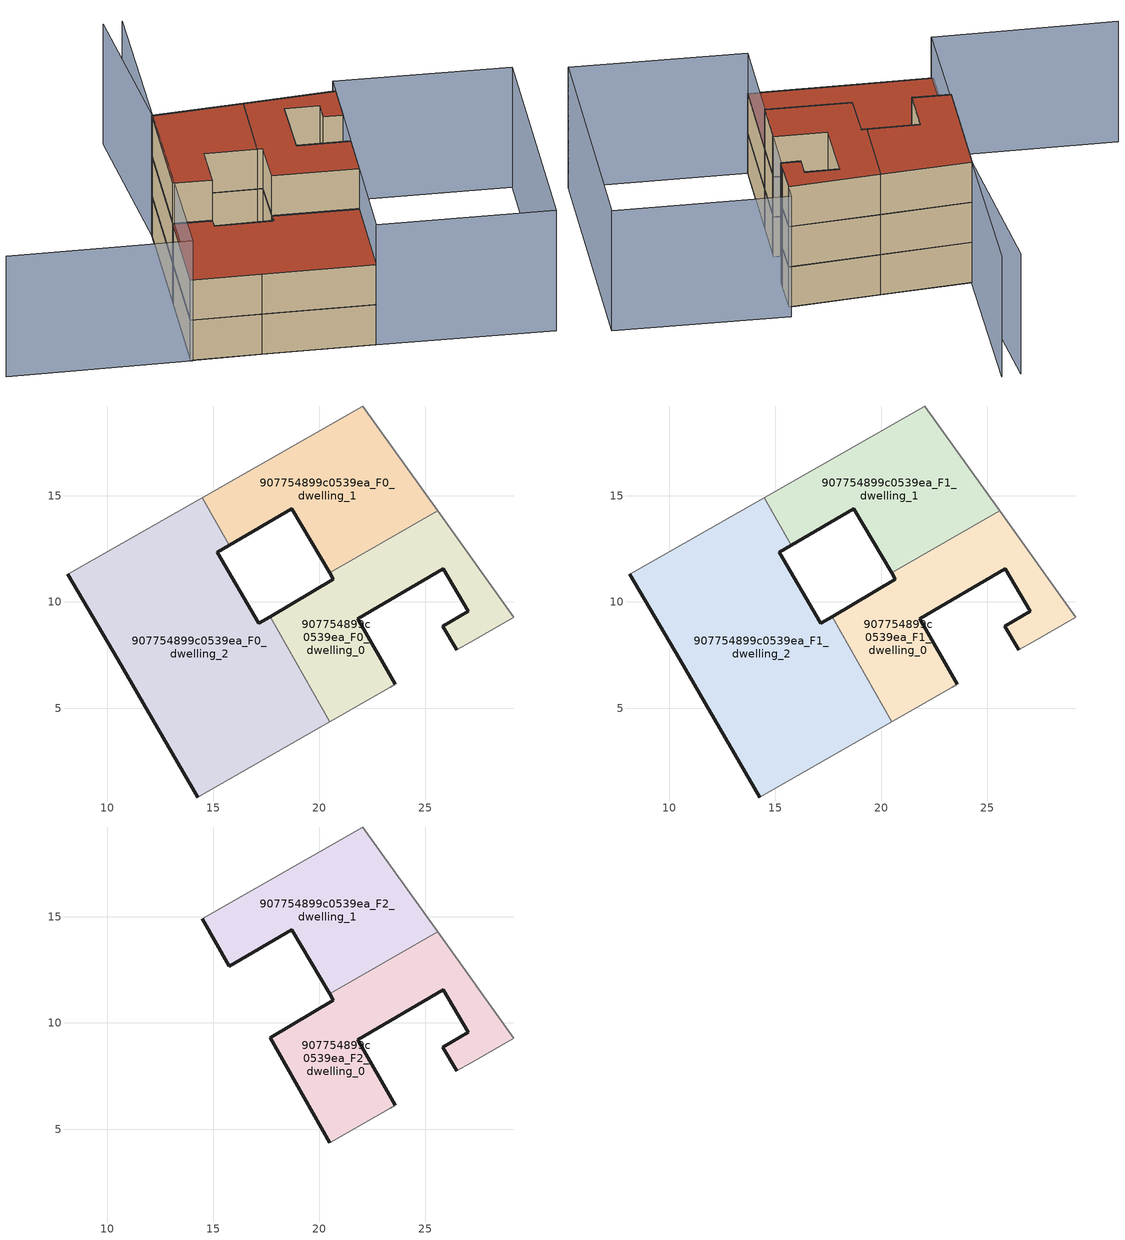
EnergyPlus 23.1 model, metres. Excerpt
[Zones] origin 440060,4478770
907754899c0539ea_F0_dwelling_0
 floor ground (EU_floor_Construction): 27.16,8.13 29.15,9.29 25.58,14.29 20.48,11.38 20.66,11.07 17.67,9.3 20.49,4.36 23.35,5.99 23.59,6.13 21.81,9.21 25.84,11.57 27.02,9.56 25.8,8.87 26.47,7.74 z0
 wall outside (EU_wall_Construction): 17.67,9.3 20.66,11.07 20.48,11.38 / 26.47,7.74 25.8,8.87 27.02,9.56 25.84,11.57 21.81,9.21 23.59,6.13 z0:3
 wall adiabatic (EU_wall_Construction): 23.59,6.13 23.35,5.99 20.49,4.36 / 25.58,14.29 29.15,9.29 27.16,8.13 26.47,7.74 z0:3
 wall to 907754899c0539ea_F0_dwelling_2 (EU_wall_Construction): 20.49,4.36 17.67,9.3 z0:3
 wall to 907754899c0539ea_F0_dwelling_1 (EU_wall_Construction): 20.48,11.38 25.58,14.29 z0:3
907754899c0539ea_F0_dwelling_1
 floor ground (EU_floor_Construction): 25.58,14.29 22.05,19.23 14.48,14.91 15.75,12.68 18.71,14.39 20.48,11.38 z0
 wall outside (EU_wall_Construction): 20.48,11.38 18.71,14.39 15.75,12.68 z0:3
 wall adiabatic (EU_wall_Construction): 14.48,14.91 22.05,19.23 25.58,14.29 z0:3
 wall to 907754899c0539ea_F0_dwelling_2 (EU_wall_Construction): 15.75,12.68 14.48,14.91 z0:3
907754899c0539ea_F0_dwelling_2
 floor ground (EU_floor_Construction): 20.49,4.36 17.67,9.3 17.15,8.99 15.18,12.35 15.75,12.68 14.48,14.91 8.15,11.31 10.51,7.29 14.26,0.81 z0
 wall outside (EU_wall_Construction): 15.75,12.68 15.18,12.35 17.15,8.99 17.67,9.3 / 14.26,0.81 10.51,7.29 8.15,11.31 z0:3
 wall adiabatic (EU_wall_Construction): 20.49,4.36 14.26,0.81 / 8.15,11.31 14.48,14.91 z0:3
907754899c0539ea_F1_dwelling_0
 floor to 907754899c0539ea_F0_dwelling_0 (EU_floor_Construction): 27.16,8.13 29.15,9.29 25.58,14.29 20.48,11.38 20.66,11.07 17.67,9.3 20.49,4.36 23.35,5.99 23.59,6.13 21.81,9.21 25.83,11.57 27.02,9.56 25.8,8.87 26.47,7.74 z3
 wall outside (EU_wall_Construction): 17.67,9.3 20.66,11.07 20.48,11.38 / 26.47,7.74 25.8,8.87 27.02,9.56 25.84,11.57 21.81,9.21 23.59,6.13 z3:6
 wall adiabatic (EU_wall_Construction): 23.59,6.13 23.35,5.99 20.49,4.36 / 25.58,14.29 29.15,9.29 27.16,8.13 26.47,7.74 z3:6
 wall to 907754899c0539ea_F1_dwelling_2 (EU_wall_Construction): 20.49,4.36 17.67,9.3 z3:6
 wall to 907754899c0539ea_F1_dwelling_1 (EU_wall_Construction): 20.48,11.38 25.58,14.29 z3:6
907754899c0539ea_F1_dwelling_1
 floor to 907754899c0539ea_F0_dwelling_1 (EU_floor_Construction): 25.58,14.29 22.05,19.23 14.48,14.91 15.75,12.68 18.71,14.39 20.48,11.38 z3
 wall outside (EU_wall_Construction): 20.48,11.38 18.71,14.39 15.75,12.68 z3:6
 wall adiabatic (EU_wall_Construction): 14.48,14.91 22.05,19.23 25.58,14.29 z3:6
 wall to 907754899c0539ea_F1_dwelling_2 (EU_wall_Construction): 15.75,12.68 14.48,14.91 z3:6
907754899c0539ea_F1_dwelling_2
 floor to 907754899c0539ea_F0_dwelling_2 (EU_floor_Construction): 20.49,4.36 17.67,9.3 17.15,8.99 15.18,12.35 15.75,12.68 14.48,14.91 8.15,11.31 10.51,7.29 14.26,0.81 z3
 wall outside (EU_wall_Construction): 15.75,12.68 15.18,12.35 17.15,8.99 17.67,9.3 / 14.26,0.81 10.51,7.29 8.15,11.31 z3:6
 wall adiabatic (EU_wall_Construction): 20.49,4.36 14.26,0.81 / 8.15,11.31 14.48,14.91 z3:6
 roof outside (EU_roof_Construction): 15.75,12.68 15.18,12.35 17.15,8.99 17.67,9.3 20.49,4.36 14.26,0.81 10.51,7.29 8.15,11.31 14.48,14.91 z6
907754899c0539ea_F2_dwelling_0
 floor to 907754899c0539ea_F1_dwelling_0 (EU_floor_Construction): 27.16,8.13 29.15,9.29 25.58,14.29 20.48,11.38 20.66,11.07 17.67,9.3 20.49,4.36 23.35,5.99 23.59,6.13 21.81,9.21 25.83,11.57 27.02,9.56 25.8,8.87 26.47,7.74 z6
 wall outside (EU_wall_Construction): 20.49,4.36 17.67,9.3 20.66,11.07 20.48,11.38 / 26.47,7.74 25.8,8.87 27.02,9.56 25.84,11.57 21.81,9.21 23.59,6.13 z6:9
 wall adiabatic (EU_wall_Construction): 23.59,6.13 23.35,5.99 20.49,4.36 / 25.58,14.29 29.15,9.29 27.16,8.13 26.47,7.74 z6:9
 wall to 907754899c0539ea_F2_dwelling_1 (EU_wall_Construction): 20.48,11.38 25.58,14.29 z6:9
 roof outside (EU_roof_Construction): 25.58,14.29 29.15,9.29 27.16,8.13 26.47,7.74 25.8,8.87 27.02,9.56 25.84,11.57 21.81,9.21 23.59,6.13 23.35,5.99 20.49,4.36 17.67,9.3 20.66,11.07 20.48,11.38 z9
907754899c0539ea_F2_dwelling_1
 floor to 907754899c0539ea_F1_dwelling_1 (EU_floor_Construction): 25.58,14.29 22.05,19.23 14.48,14.91 15.75,12.68 18.71,14.39 20.48,11.38 z6
 wall outside (EU_wall_Construction): 20.48,11.38 18.71,14.39 15.75,12.68 14.48,14.91 z6:9
 wall adiabatic (EU_wall_Construction): 14.48,14.91 22.05,19.23 25.58,14.29 z6:9
 roof outside (EU_roof_Construction): 22.05,19.23 25.58,14.29 20.48,11.38 18.71,14.39 15.75,12.68 14.48,14.91 z9
shading: 21.9,19.12 31.75,26.28 / 32.49,25.25 8.15,11.16 / 8.15,11.16 2.05,21.7 / 14.25,0.82 30.22,9.89 / 30.22,9.89 36.01,-0.29 / 36.01,-0.29 20.04,-9.36 / 20.04,-9.36 14.25,0.82 z0:9
[Building]
EU S2 Campaign: North Axis=0; Terrain=City; Solar Distribution=FullExterior
[Site:Location]
Madrid: Latitude=40.5; Longitude=-3.5; Time Zone=1; Elevation=609
[SizingPeriod:WeatherFileDays]
AnnualSizingPeriod: Begin Month=1; Begin Day of Month=1; End Month=12; End Day of Month=31; Day of Week for Start Day=Monday; Use Weather File Daylight Saving Period=No; Use Weather File Rain and Snow Indicators=No
[MATERIAL]
EU_InternalMass_Material: Roughness=MediumRough; Thickness=0.1; Conductivity=1; Density=1800; Specific Heat=900; Thermal Absorptance=0.9; Solar Absorptance=0.7; Visible Absorptance=0.7
[MATERIAL:NOMASS] Roughness=MediumRough; Thermal Absorptance=0.9; Solar Absorptance=0.7; Visible Absorptance=0.7
Name | Thermal Resistance
EU_wall_NoMass | 0.419739
EU_roof_NoMass | 0.352165
EU_floor_NoMass | 0.608284
[CONSTRUCTION]
EU_wall_Construction: EU_wall_NoMass
EU_roof_Construction: EU_roof_NoMass
EU_floor_Construction: EU_floor_NoMass
EU_InternalMass_Construction: EU_InternalMass_Material
[ZONE] Type=1; Multiplier=1; Ceiling Height=autocalculate; Floor Area=autocalculate; Part of Total Floor Area=Yes
Name | Volume
907754899c0539ea_F0_dwelling_0 | 127.772
907754899c0539ea_F1_dwelling_0; 907754899c0539ea_F2_dwelling_0 | 127.773
907754899c0539ea_F0_dwelling_1 | 127.76
907754899c0539ea_F1_dwelling_1; 907754899c0539ea_F2_dwelling_1 | 127.759
907754899c0539ea_F0_dwelling_2 | 255.514
907754899c0539ea_F1_dwelling_2 | 255.515
[INTERNALMASS] Construction=EU_InternalMass_Construction
Name | Zone or ZoneList | Surface Area
907754899c0539ea_F0_dwelling_0_EU_InternalMass | 907754899c0539ea_F0_dwelling_0 | 42.5907
907754899c0539ea_F0_dwelling_1_EU_InternalMass | 907754899c0539ea_F0_dwelling_1 | 42.5865
907754899c0539ea_F0_dwelling_2_EU_InternalMass | 907754899c0539ea_F0_dwelling_2 | 85.1716
907754899c0539ea_F1_dwelling_0_EU_InternalMass | 907754899c0539ea_F1_dwelling_0 | 42.5907
907754899c0539ea_F1_dwelling_1_EU_InternalMass | 907754899c0539ea_F1_dwelling_1 | 42.5865
907754899c0539ea_F1_dwelling_2_EU_InternalMass | 907754899c0539ea_F1_dwelling_2 | 85.1716
907754899c0539ea_F2_dwelling_0_EU_InternalMass | 907754899c0539ea_F2_dwelling_0 | 85.6195
907754899c0539ea_F2_dwelling_1_EU_InternalMass | 907754899c0539ea_F2_dwelling_1 | 84.7285
[OTHEREQUIPMENT] Fuel Type=Electricity; Design Level Calculation Method=Watts/Area; Power per Zone Floor Area=1; Fraction Latent=0; Fraction Radiant=0; Fraction Lost=0; Carbon Dioxide Generation Rate=0; EndUse Subcategory=EU_Step8_InternalGains
Name | Zone or ZoneList or Space or SpaceList | Schedule
EU_Step8_InternalGain_907754899c0539ea_F0_dwelling_0_f000 | 907754899c0539ea_F0_dwelling_0 | EU_Step8_GainSchedule_907754899c0539ea_F0_dwelling_0_f000
EU_Step8_InternalGain_907754899c0539ea_F0_dwelling_1_f000 | 907754899c0539ea_F0_dwelling_1 | EU_Step8_GainSchedule_907754899c0539ea_F0_dwelling_1_f000
EU_Step8_InternalGain_907754899c0539ea_F0_dwelling_2_f000 | 907754899c0539ea_F0_dwelling_2 | EU_Step8_GainSchedule_907754899c0539ea_F0_dwelling_2_f000
EU_Step8_InternalGain_907754899c0539ea_F1_dwelling_0_f000 | 907754899c0539ea_F1_dwelling_0 | EU_Step8_GainSchedule_907754899c0539ea_F1_dwelling_0_f000
EU_Step8_InternalGain_907754899c0539ea_F1_dwelling_1_f000 | 907754899c0539ea_F1_dwelling_1 | EU_Step8_GainSchedule_907754899c0539ea_F1_dwelling_1_f000
EU_Step8_InternalGain_907754899c0539ea_F1_dwelling_2_f000 | 907754899c0539ea_F1_dwelling_2 | EU_Step8_GainSchedule_907754899c0539ea_F1_dwelling_2_f000
EU_Step8_InternalGain_907754899c0539ea_F2_dwelling_0_f000 | 907754899c0539ea_F2_dwelling_0 | EU_Step8_GainSchedule_907754899c0539ea_F2_dwelling_0_f000
EU_Step8_InternalGain_907754899c0539ea_F2_dwelling_1_f000 | 907754899c0539ea_F2_dwelling_1 | EU_Step8_GainSchedule_907754899c0539ea_F2_dwelling_1_f000
[ZONEVENTILATION:DESIGNFLOWRATE] Schedule=EU_AlwaysOn; Design Flow Rate Calculation Method=AirChanges/Hour; Air Changes per Hour=0.703302; Ventilation Type=Natural; Fan Pressure Rise=0; Fan Total Efficiency=1; Constant Term Coefficient=1; Temperature Term Coefficient=0; Velocity Term Coefficient=0; Velocity Squared Term Coefficient=0; Minimum Indoor Temperature=-100; Maximum Indoor Temperature=100; Delta Temperature=-100; Minimum Outdoor Temperature=-100; Maximum Outdoor Temperature=100; Maximum Wind Speed=40
Name | Zone or ZoneList or Space or SpaceList
EU_ConstantAir_907754899c0539ea_F0_dwelling_0 | 907754899c0539ea_F0_dwelling_0
EU_ConstantAir_907754899c0539ea_F0_dwelling_1 | 907754899c0539ea_F0_dwelling_1
EU_ConstantAir_907754899c0539ea_F0_dwelling_2 | 907754899c0539ea_F0_dwelling_2
EU_ConstantAir_907754899c0539ea_F1_dwelling_0 | 907754899c0539ea_F1_dwelling_0
EU_ConstantAir_907754899c0539ea_F1_dwelling_1 | 907754899c0539ea_F1_dwelling_1
EU_ConstantAir_907754899c0539ea_F1_dwelling_2 | 907754899c0539ea_F1_dwelling_2
EU_ConstantAir_907754899c0539ea_F2_dwelling_0 | 907754899c0539ea_F2_dwelling_0
EU_ConstantAir_907754899c0539ea_F2_dwelling_1 | 907754899c0539ea_F2_dwelling_1
[HVACTEMPLATE:THERMOSTAT] Constant Heating Setpoint=20; Constant Cooling Setpoint=50
EU_HeatOnly_907754899c0539ea_F0_dwelling_0; EU_HeatOnly_907754899c0539ea_F0_dwelling_1; EU_HeatOnly_907754899c0539ea_F0_dwelling_2; EU_HeatOnly_907754899c0539ea_F1_dwelling_0; EU_HeatOnly_907754899c0539ea_F1_dwelling_1; EU_HeatOnly_907754899c0539ea_F1_dwelling_2; EU_HeatOnly_907754899c0539ea_F2_dwelling_0; EU_HeatOnly_907754899c0539ea_F2_dwelling_1
[HVACTEMPLATE:ZONE:IDEALLOADSAIRSYSTEM] System Availability Schedule=EU_AlwaysOn; Maximum Heating Supply Air Temperature=50; Minimum Cooling Supply Air Temperature=13; Maximum Heating Supply Air Humidity Ratio=0.0156; Minimum Cooling Supply Air Humidity Ratio=0.0077; Heating Limit=NoLimit; Cooling Limit=NoLimit; Heating Availability Schedule=EU_AlwaysOn; Cooling Availability Schedule=EU_CoolingOff; Dehumidification Control Type=ConstantSensibleHeatRatio; Cooling Sensible Heat Ratio=0.7; Dehumidification Setpoint=60; Humidification Control Type=None; Humidification Setpoint=30; Outdoor Air Method=None; Outdoor Air Flow Rate per Person=0.00944; Outdoor Air Flow Rate per Zone Floor Area=0; Outdoor Air Flow Rate per Zone=0; Demand Controlled Ventilation Type=None; Outdoor Air Economizer Type=NoEconomizer; Heat Recovery Type=None; Sensible Heat Recovery Effectiveness=0.7; Latent Heat Recovery Effectiveness=0.65
Name | Template Thermostat
907754899c0539ea_F0_dwelling_0 | EU_HeatOnly_907754899c0539ea_F0_dwelling_0
907754899c0539ea_F0_dwelling_1 | EU_HeatOnly_907754899c0539ea_F0_dwelling_1
907754899c0539ea_F0_dwelling_2 | EU_HeatOnly_907754899c0539ea_F0_dwelling_2
907754899c0539ea_F1_dwelling_0 | EU_HeatOnly_907754899c0539ea_F1_dwelling_0
907754899c0539ea_F1_dwelling_1 | EU_HeatOnly_907754899c0539ea_F1_dwelling_1
907754899c0539ea_F1_dwelling_2 | EU_HeatOnly_907754899c0539ea_F1_dwelling_2
907754899c0539ea_F2_dwelling_0 | EU_HeatOnly_907754899c0539ea_F2_dwelling_0
907754899c0539ea_F2_dwelling_1 | EU_HeatOnly_907754899c0539ea_F2_dwelling_1
[SIZING:ZONE] Zone Cooling Design Supply Air Temperature Input Method=SupplyAirTemperature; Zone Cooling Design Supply Air Temperature=13; Zone Heating Design Supply Air Temperature Input Method=SupplyAirTemperature; Zone Heating Design Supply Air Temperature=50; Zone Cooling Design Supply Air Humidity Ratio=0.008; Zone Heating Design Supply Air Humidity Ratio=0.008; Cooling Design Air Flow Method=DesignDay; Cooling Design Air Flow Rate=0; Cooling Minimum Air Flow per Zone Floor Area=0.000762; Cooling Minimum Air Flow=0; Cooling Minimum Air Flow Fraction=0.2; Heating Design Air Flow Method=DesignDay; Heating Design Air Flow Rate=0; Heating Maximum Air Flow per Zone Floor Area=0.002032; Heating Maximum Air Flow=0.141576; Heating Maximum Air Flow Fraction=0.3; Account for Dedicated Outdoor Air System=No; Dedicated Outdoor Air System Control Strategy=NeutralSupplyAir; Dedicated Outdoor Air Low Setpoint Temperature for Design=autosize; Dedicated Outdoor Air High Setpoint Temperature for Design=autosize; Zone Load Sizing Method=Sensible Load Only No Latent Load; Zone Latent Cooling Design Supply Air Humidity Ratio Input Method=HumidityRatioDifference; Zone Cooling Design Supply Air Humidity Ratio Difference=0.005; Zone Latent Heating Design Supply Air Humidity Ratio Input Method=HumidityRatioDifference; Zone Humidification Design Supply Air Humidity Ratio Difference=0.005
907754899c0539ea_F0_dwelling_0; 907754899c0539ea_F0_dwelling_1; 907754899c0539ea_F0_dwelling_2; 907754899c0539ea_F1_dwelling_0; 907754899c0539ea_F1_dwelling_1; 907754899c0539ea_F1_dwelling_2; 907754899c0539ea_F2_dwelling_0; 907754899c0539ea_F2_dwelling_1
[SCHEDULE:CONSTANT]
Name | Hourly Value
EU_AlwaysOn | 1
EU_CoolingOff | 0
[SCHEDULE:FILE] Column Number=1; Rows to Skip at Top=0; Number of Hours of Data=8760; Column Separator=Comma; Interpolate to Timestep=No; Minutes per Item=60; Adjust Schedule for Daylight Savings=Yes
Name | File
EU_Step8_GainSchedule_907754899c0539ea_F0_dwelling_0_f000 | ../../schedules/907754899c0539ea/907754899c0539ea_F0_dwelling_0_f000_gain.csv
EU_Step8_GainSchedule_907754899c0539ea_F0_dwelling_1_f000 | ../../schedules/907754899c0539ea/907754899c0539ea_F0_dwelling_1_f000_gain.csv
EU_Step8_GainSchedule_907754899c0539ea_F0_dwelling_2_f000 | ../../schedules/907754899c0539ea/907754899c0539ea_F0_dwelling_2_f000_gain.csv
EU_Step8_GainSchedule_907754899c0539ea_F1_dwelling_0_f000 | ../../schedules/907754899c0539ea/907754899c0539ea_F1_dwelling_0_f000_gain.csv
EU_Step8_GainSchedule_907754899c0539ea_F1_dwelling_1_f000 | ../../schedules/907754899c0539ea/907754899c0539ea_F1_dwelling_1_f000_gain.csv
EU_Step8_GainSchedule_907754899c0539ea_F1_dwelling_2_f000 | ../../schedules/907754899c0539ea/907754899c0539ea_F1_dwelling_2_f000_gain.csv
EU_Step8_GainSchedule_907754899c0539ea_F2_dwelling_0_f000 | ../../schedules/907754899c0539ea/907754899c0539ea_F2_dwelling_0_f000_gain.csv
EU_Step8_GainSchedule_907754899c0539ea_F2_dwelling_1_f000 | ../../schedules/907754899c0539ea/907754899c0539ea_F2_dwelling_1_f000_gain.csv
